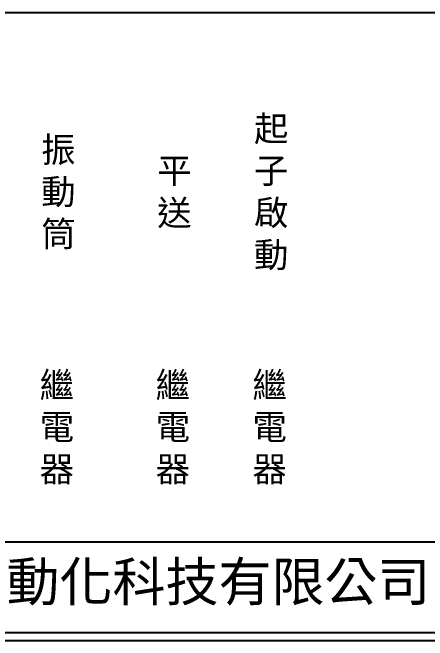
# Model space of a CAD drawing. Extents: x 889 to 1176, y 251 to 455.
# Drawn here: x 953.2 to 1017.2, y 251.2 to 348.2 of the extents above; entities that cross this region are included whole.
import ezdxf

# ---------------------------------------------------------------- set-up
doc = ezdxf.new("R2010")
doc.units = 0
doc.layers.add('圖框層', color=7, linetype='CONTINUOUS')
doc.layers.add('標尺寸層', color=3, linetype='CONTINUOUS')
doc.styles.add('CNS', font='romanc.shx', dxfattribs={"bigfont": 'chineset.shx'})
doc.styles.add('STSL', font='KAIU.TTF')

msp = doc.modelspace()

# ---------------------------------------------------------------- linework, layer by layer
at = {"layer": '圖框層', "color": 7}
for p, q in [((890.321, 266.445), (1174.821, 266.445)), ((890.321, 252.445), (1174.821, 252.445)), ((889.071, 251.195), (1176.071, 251.195))]:
    msp.add_line(p, q, dxfattribs=at)
at = {"layer": '標尺寸層', "color": 7}
msp.add_line((893.818, 348.153), (1171.69, 348.153), dxfattribs=at)

# ---------------------------------------------------------------- texts
at = {"layer": '圖框層', "color": 4, "style": 'STSL'}
msp.add_text('泓陞自動化科技有限公司', height=6, dxfattribs=at).set_placement((927.675, 257.271))
at = {"layer": '標尺寸層', "color": 7, "char_height": 3.9, "attachment_point": 5, "style": 'CNS'}
for s, insert, width in [('{\\fDFKai-SB|b0|i0|c136|p65;起子啟動}', (993.113, 320.261), 2.84806), ('{\\fDFKai-SB|b0|i0|c136|p65;振動筒}', (960.244, 320.261), 2.84806), ('{\\fDFKai-SB|b0|i0|c136|p65;平送}', (978.158, 320.261), 2.84806), ('{\\fDFKai-SB|b0|i0|c136|p65;繼電器}', (960.006, 283.937), 8.6627), ('{\\fDFKai-SB|b0|i0|c136|p65;繼電器}', (977.919, 283.937), 8.6627), ('{\\fDFKai-SB|b0|i0|c136|p65;繼電器}', (992.874, 283.937), 8.6627)]:
    msp.add_mtext(s, dxfattribs=dict(at, insert=insert, width=width))

doc.saveas('drawing.dxf')
